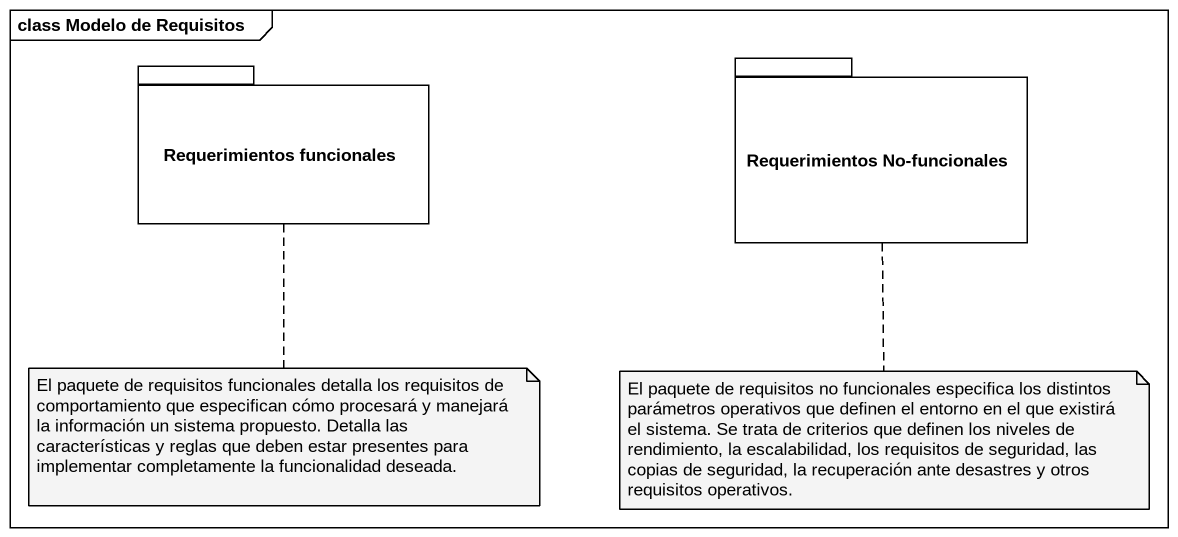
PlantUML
@startuml
mainframe class Modelo de Requisitos
package "Requerimientos funcionales" as Requerimientos_funcionales {
}
package "Requerimientos No-funcionales" as Requerimientos_No {
}
note bottom of Requerimientos_funcionales : El paquete de requisitos funcionales detalla los requisitos de comportamiento que especifican cómo procesará y manejará la información un sistema propuesto. Detalla las características y reglas que deben estar presentes para implementar completamente la funcionalidad deseada.
note bottom of Requerimientos_No : El paquete de requisitos no funcionales especifica los distintos parámetros operativos que definen el entorno en el que existirá el sistema. Se trata de criterios que definen los niveles de rendimiento, la escalabilidad, los requisitos de seguridad, las copias de seguridad, la recuperación ante desastres y otros requisitos operativos.
@enduml
